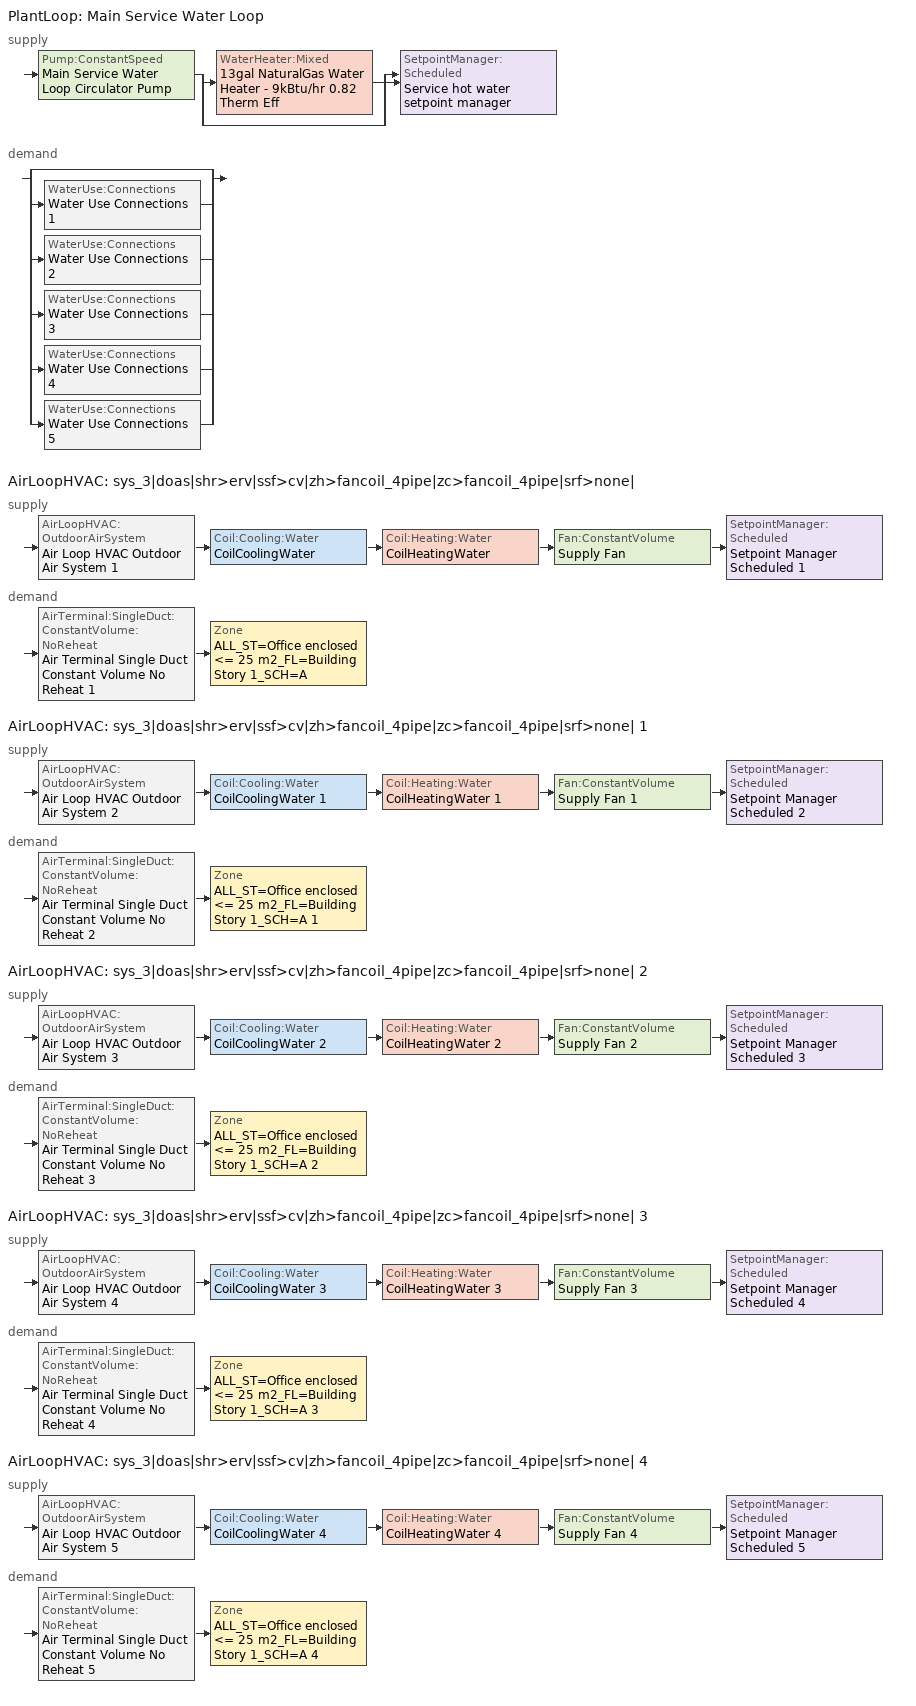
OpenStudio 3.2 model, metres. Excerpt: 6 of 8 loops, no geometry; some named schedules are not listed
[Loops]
PlantLoop 'Main Service Water Loop'
 supply: Pump:ConstantSpeed 'Main Service Water Loop Circulator Pump' > split
  | WaterHeater:Mixed '13gal NaturalGas Water Heater - 9kBtu/hr 0.82 Therm Eff'
  | bypass
  join > SetpointManager:Scheduled 'Service hot water setpoint manager'
 demand: split
  | bypass
  | WaterUse:Connections 'Water Use Connections 1'
  | WaterUse:Connections 'Water Use Connections 2'
  | WaterUse:Connections 'Water Use Connections 3'
  | WaterUse:Connections 'Water Use Connections 4'
  | WaterUse:Connections 'Water Use Connections 5'
AirLoopHVAC 'sys_3|doas|shr>erv|ssf>cv|zh>fancoil_4pipe|zc>fancoil_4pipe|srf>none|'
 supply: AirLoopHVAC:OutdoorAirSystem 'Air Loop HVAC Outdoor Air System 1' > Coil:Cooling:Water 'CoilCoolingWater' > Coil:Heating:Water 'CoilHeatingWater' > Fan:ConstantVolume 'Supply Fan' > SetpointManager:Scheduled 'Setpoint Manager Scheduled 1'
 demand: AirTerminal:SingleDuct:ConstantVolume:NoReheat 'Air Terminal Single Duct Constant Volume No Reheat 1' > Zone 'ALL_ST=Office enclosed <= 25 m2_FL=Building Story 1_SCH=A'
AirLoopHVAC 'sys_3|doas|shr>erv|ssf>cv|zh>fancoil_4pipe|zc>fancoil_4pipe|srf>none| 1'
 supply: AirLoopHVAC:OutdoorAirSystem 'Air Loop HVAC Outdoor Air System 2' > Coil:Cooling:Water 'CoilCoolingWater 1' > Coil:Heating:Water 'CoilHeatingWater 1' > Fan:ConstantVolume 'Supply Fan 1' > SetpointManager:Scheduled 'Setpoint Manager Scheduled 2'
 demand: AirTerminal:SingleDuct:ConstantVolume:NoReheat 'Air Terminal Single Duct Constant Volume No Reheat 2' > Zone 'ALL_ST=Office enclosed <= 25 m2_FL=Building Story 1_SCH=A 1'
AirLoopHVAC 'sys_3|doas|shr>erv|ssf>cv|zh>fancoil_4pipe|zc>fancoil_4pipe|srf>none| 2'
 supply: AirLoopHVAC:OutdoorAirSystem 'Air Loop HVAC Outdoor Air System 3' > Coil:Cooling:Water 'CoilCoolingWater 2' > Coil:Heating:Water 'CoilHeatingWater 2' > Fan:ConstantVolume 'Supply Fan 2' > SetpointManager:Scheduled 'Setpoint Manager Scheduled 3'
 demand: AirTerminal:SingleDuct:ConstantVolume:NoReheat 'Air Terminal Single Duct Constant Volume No Reheat 3' > Zone 'ALL_ST=Office enclosed <= 25 m2_FL=Building Story 1_SCH=A 2'
AirLoopHVAC 'sys_3|doas|shr>erv|ssf>cv|zh>fancoil_4pipe|zc>fancoil_4pipe|srf>none| 3'
 supply: AirLoopHVAC:OutdoorAirSystem 'Air Loop HVAC Outdoor Air System 4' > Coil:Cooling:Water 'CoilCoolingWater 3' > Coil:Heating:Water 'CoilHeatingWater 3' > Fan:ConstantVolume 'Supply Fan 3' > SetpointManager:Scheduled 'Setpoint Manager Scheduled 4'
 demand: AirTerminal:SingleDuct:ConstantVolume:NoReheat 'Air Terminal Single Duct Constant Volume No Reheat 4' > Zone 'ALL_ST=Office enclosed <= 25 m2_FL=Building Story 1_SCH=A 3'
AirLoopHVAC 'sys_3|doas|shr>erv|ssf>cv|zh>fancoil_4pipe|zc>fancoil_4pipe|srf>none| 4'
 supply: AirLoopHVAC:OutdoorAirSystem 'Air Loop HVAC Outdoor Air System 5' > Coil:Cooling:Water 'CoilCoolingWater 4' > Coil:Heating:Water 'CoilHeatingWater 4' > Fan:ConstantVolume 'Supply Fan 4' > SetpointManager:Scheduled 'Setpoint Manager Scheduled 5'
 demand: AirTerminal:SingleDuct:ConstantVolume:NoReheat 'Air Terminal Single Duct Constant Volume No Reheat 5' > Zone 'ALL_ST=Office enclosed <= 25 m2_FL=Building Story 1_SCH=A 4'
[Sizing:Zone] Zone Cooling Design Supply Air Temperature Input Method=SupplyAirTemperature; Zone Cooling Design Supply Air Temperature {C}=13; Zone Cooling Design Supply Air Temperature Difference {deltaC}=11.11; Zone Heating Design Supply Air Temperature Input Method=SupplyAirTemperature; Zone Heating Design Supply Air Temperature {C}=43; Zone Heating Design Supply Air Temperature Difference {deltaC}=11.11; Zone Cooling Design Supply Air Humidity Ratio {kg-H2O/kg-air}=0.0085; Zone Heating Design Supply Air Humidity Ratio {kg-H2O/kg-air}=0.008; Zone Heating Sizing Factor=1.3; Zone Cooling Sizing Factor=1.1; Cooling Design Air Flow Method=DesignDay; Heating Design Air Flow Method=DesignDay; Account for Dedicated Outdoor Air System=No; Dedicated Outdoor Air System Control Strategy=NeutralSupplyAir; Dedicated Outdoor Air Low Setpoint Temperature for Design {C}=autosize; Dedicated Outdoor Air High Setpoint Temperature for Design {C}=autosize
ALL_ST=Office enclosed <= 25 m2_FL=Building Story 1_SCH=A; ALL_ST=Office enclosed <= 25 m2_FL=Building Story 1_SCH=A 1; ALL_ST=Office enclosed <= 25 m2_FL=Building Story 1_SCH=A 2; ALL_ST=Office enclosed <= 25 m2_FL=Building Story 1_SCH=A 3; ALL_ST=Office enclosed <= 25 m2_FL=Building Story 1_SCH=A 4
[Zone equipment]
ALL_ST=Office enclosed <= 25 m2_FL=Building Story 1_SCH=A: Air Terminal Single Duct Constant Volume No Reheat 1, ZoneHVACFourPipeFanCoil
ALL_ST=Office enclosed <= 25 m2_FL=Building Story 1_SCH=A 1: Air Terminal Single Duct Constant Volume No Reheat 2, ZoneHVACFourPipeFanCoil 1
ALL_ST=Office enclosed <= 25 m2_FL=Building Story 1_SCH=A 2: Air Terminal Single Duct Constant Volume No Reheat 3, ZoneHVACFourPipeFanCoil 2
ALL_ST=Office enclosed <= 25 m2_FL=Building Story 1_SCH=A 3: Air Terminal Single Duct Constant Volume No Reheat 4, ZoneHVACFourPipeFanCoil 3
ALL_ST=Office enclosed <= 25 m2_FL=Building Story 1_SCH=A 4: Air Terminal Single Duct Constant Volume No Reheat 5, ZoneHVACFourPipeFanCoil 4
[PlantLoop]
Main Service Water Loop: Glycol Concentration=0; Maximum Loop Temperature {C}=60; Minimum Loop Temperature {C}=10; Plant Loop Volume {m3}=Autocalculate; Load Distribution Scheme=Optimal
[Sizing:Plant]
Main Service Water Loop: Loop Type=Heating; Design Loop Exit Temperature {C}=60; Loop Design Temperature Difference {deltaC}=5; Sizing Option=NonCoincident; Zone Timesteps in Averaging Window=1; Coincident Sizing Factor Mode=None
[SetpointManager:Scheduled] Control Variable=Temperature
Name | Schedule
Service hot water setpoint manager | Service Water Loop Temp - 140F
Setpoint Manager Scheduled 1 | Schedule Ruleset 18
Setpoint Manager Scheduled 2 | Schedule Ruleset 19
Setpoint Manager Scheduled 3 | Schedule Ruleset 20
Setpoint Manager Scheduled 4 | Schedule Ruleset 21
Setpoint Manager Scheduled 5 | Schedule Ruleset 22
[Pump:ConstantSpeed]
Main Service Water Loop Circulator Pump: Rated Flow Rate {m3/s}=autosize; Rated Pump Head {Pa}=410.142; Rated Power Consumption {W}=autosize; Motor Efficiency=0.7; Fraction of Motor Inefficiencies to Fluid Stream=0; Pump Control Type=Intermittent; Design Power Sizing Method=PowerPerFlowPerPressure; Design Electric Power per Unit Flow Rate {W/(m3/s)}=348701.1; Design Shaft Power per Unit Flow Rate per Unit Head {W-s/m3-Pa}=1.28205
[WaterHeater:Mixed]
13gal NaturalGas Water Heater - 9kBtu/hr 0.82 Therm Eff: Tank Volume {m3}=0.0483791; Setpoint Temperature Schedule=Service Water Loop Temp - 140F; Deadband Temperature Difference {deltaC}=2; Maximum Temperature Limit {C}=60; Heater Control Type=Cycle; Heater Maximum Capacity {W}=2527.81; Heater Fuel Type=NaturalGas; Heater Thermal Efficiency=0.82; Part Load Factor Curve=SWH-EFFFPLR-NECB2011; Off Cycle Parasitic Fuel Consumption Rate {W}=12.8625; Off Cycle Parasitic Fuel Type=NaturalGas; Off Cycle Parasitic Heat Fraction to Tank=0.8; On Cycle Parasitic Fuel Consumption Rate {W}=12.8625; On Cycle Parasitic Fuel Type=NaturalGas; On Cycle Parasitic Heat Fraction to Tank=0; Ambient Temperature Indicator=Schedule; Ambient Temperature Schedule=Water Heater Ambient Temp Schedule - 70.0f; Off Cycle Loss Coefficient to Ambient Temperature {W/K}=0.503439; On Cycle Loss Coefficient to Ambient Temperature {W/K}=0.503439; Use Side Effectiveness=1; Source Side Effectiveness=1; Use Side Design Flow Rate {m3/s}=autosize; Source Side Design Flow Rate {m3/s}=autosize; Indirect Water Heating Recovery Time {hr}=1.5; Source Side Flow Control Mode=IndirectHeatPrimarySetpoint
[WaterHeater:Sizing]
13gal NaturalGas Water Heater - 9kBtu/hr 0.82 Therm Eff: Design Mode=PeakDraw; Time Storage Can Meet Peak Draw {hr}=0.538503; Time for Tank Recovery {hr}=0; Nominal Tank Volume for Autosizing Plant Connections {m3}=1
[WaterUse:Connections] Drain Water Heat Exchanger Type=None; Drain Water Heat Exchanger Destination=Plant
Name | Water Use Equipment Name 1
Water Use Connections 1 | Core_zn Service Water Use 0.06gal/min
Water Use Connections 2 | Perimeter_zn_1 Service Water Use 0.04gal/min
Water Use Connections 3 | Perimeter_zn_2 Service Water Use 0.03gal/min
Water Use Connections 4 | Perimeter_zn_3 Service Water Use 0.04gal/min
Water Use Connections 5 | Perimeter_zn_4 Service Water Use 0.03gal/min
[WaterUse:Equipment:Definition]
Name | Peak Flow Rate {m3/s} | Target Temperature Schedule | Sensible Fraction Schedule | Latent Fraction Schedule
Core_zn Service Water Use Def 0.06gal/min | 3.57689e-06 | Schedule Ruleset 5 | Schedule Ruleset 3 | Schedule Ruleset 4
Perimeter_zn_1 Service Water Use Def 0.04gal/min | 2.71152e-06 | Schedule Ruleset 8 | Schedule Ruleset 6 | Schedule Ruleset 7
Perimeter_zn_2 Service Water Use Def 0.03gal/min | 1.60851e-06 | Schedule Ruleset 11 | Schedule Ruleset 9 | Schedule Ruleset 10
Perimeter_zn_3 Service Water Use Def 0.04gal/min | 2.71152e-06 | Schedule Ruleset 14 | Schedule Ruleset 12 | Schedule Ruleset 13
Perimeter_zn_4 Service Water Use Def 0.03gal/min | 1.60851e-06 | Schedule Ruleset 17 | Schedule Ruleset 15 | Schedule Ruleset 16
[WaterUse:Equipment] Flow Rate Fraction Schedule=NECB-A-Service Water Heating
Name | Water Use Equipment Definition | Space
Core_zn Service Water Use 0.06gal/min | Core_zn Service Water Use Def 0.06gal/min | Core_ZN
Perimeter_zn_1 Service Water Use 0.04gal/min | Perimeter_zn_1 Service Water Use Def 0.04gal/min | Perimeter_ZN_1
Perimeter_zn_2 Service Water Use 0.03gal/min | Perimeter_zn_2 Service Water Use Def 0.03gal/min | Perimeter_ZN_2
Perimeter_zn_3 Service Water Use 0.04gal/min | Perimeter_zn_3 Service Water Use Def 0.04gal/min | Perimeter_ZN_3
Perimeter_zn_4 Service Water Use 0.03gal/min | Perimeter_zn_4 Service Water Use Def 0.03gal/min | Perimeter_ZN_4
[AirLoopHVAC] Design Supply Air Flow Rate {m3/s}=autosize; Design Return Air Flow Fraction of Supply Air Flow=1
Name | Availability Schedule
sys_3|doas|shr>erv|ssf>cv|zh>fancoil_4pipe|zc>fancoil_4pipe|srf>none| | sys_3|doas|shr>none|ssf>cv|zh>fancoil_4pipe|zc>fancoil_4pipe|srf>none| Occ Sch
sys_3|doas|shr>erv|ssf>cv|zh>fancoil_4pipe|zc>fancoil_4pipe|srf>none| 1 | sys_3|doas|shr>none|ssf>cv|zh>fancoil_4pipe|zc>fancoil_4pipe|srf>none| 1 Occ Sch
sys_3|doas|shr>erv|ssf>cv|zh>fancoil_4pipe|zc>fancoil_4pipe|srf>none| 2 | sys_3|doas|shr>none|ssf>cv|zh>fancoil_4pipe|zc>fancoil_4pipe|srf>none| 2 Occ Sch
sys_3|doas|shr>erv|ssf>cv|zh>fancoil_4pipe|zc>fancoil_4pipe|srf>none| 3 | sys_3|doas|shr>none|ssf>cv|zh>fancoil_4pipe|zc>fancoil_4pipe|srf>none| 3 Occ Sch
sys_3|doas|shr>erv|ssf>cv|zh>fancoil_4pipe|zc>fancoil_4pipe|srf>none| 4 | sys_3|doas|shr>none|ssf>cv|zh>fancoil_4pipe|zc>fancoil_4pipe|srf>none| 4 Occ Sch
[Sizing:System] Type of Load to Size On=VentilationRequirement; Design Outdoor Air Flow Rate {m3/s}=Autosize; Central Heating Maximum System Air Flow Ratio=1; Preheat Design Temperature {C}=7; Preheat Design Humidity Ratio {kg-H2O/kg-Air}=0.008; Precool Design Temperature {C}=13; Precool Design Humidity Ratio {kg-H2O/kg-Air}=0.008; Central Cooling Design Supply Air Temperature {C}=19.9; Central Heating Design Supply Air Temperature {C}=20; Sizing Option=NonCoincident; 100% Outdoor Air in Cooling=Yes; 100% Outdoor Air in Heating=Yes; Central Cooling Design Supply Air Humidity Ratio {kg-H2O/kg-Air}=0.0085; Central Heating Design Supply Air Humidity Ratio {kg-H2O/kg-Air}=0.008; Cooling Design Air Flow Method=DesignDay; Cooling Design Air Flow Rate {m3/s}=0; Heating Design Air Flow Method=DesignDay; Heating Design Air Flow Rate {m3/s}=0; System Outdoor Air Method=ZoneSum; Zone Maximum Outdoor Air Fraction=1; Cooling Supply Air Flow Rate Per Floor Area {m3/s-m2}=0.00996765; Cooling Fraction of Autosized Cooling Supply Air Flow Rate=1; Cooling Supply Air Flow Rate Per Unit Cooling Capacity {m3/s-W}=3.94755e-05; Heating Supply Air Flow Rate Per Floor Area {m3/s-m2}=0.00996765; Heating Fraction of Autosized Heating Supply Air Flow Rate=1; Heating Fraction of Autosized Cooling Supply Air Flow Rate=1; Heating Supply Air Flow Rate Per Unit Heating Capacity {m3/s-W}=3.15882e-05; Cooling Design Capacity Method=CoolingDesignCapacity; Cooling Design Capacity {W}=autosize; Cooling Design Capacity Per Floor Area {W/m2}=234.7; Fraction of Autosized Cooling Design Capacity=1; Heating Design Capacity Method=HeatingDesignCapacity; Heating Design Capacity {W}=autosize; Heating Design Capacity Per Floor Area {W/m2}=157; Fraction of Autosized Heating Design Capacity=1; Central Cooling Capacity Control Method=OnOff
sys_3|doas|shr>erv|ssf>cv|zh>fancoil_4pipe|zc>fancoil_4pipe|srf>none|; sys_3|doas|shr>erv|ssf>cv|zh>fancoil_4pipe|zc>fancoil_4pipe|srf>none| 1; sys_3|doas|shr>erv|ssf>cv|zh>fancoil_4pipe|zc>fancoil_4pipe|srf>none| 2; sys_3|doas|shr>erv|ssf>cv|zh>fancoil_4pipe|zc>fancoil_4pipe|srf>none| 3; sys_3|doas|shr>erv|ssf>cv|zh>fancoil_4pipe|zc>fancoil_4pipe|srf>none| 4
[Fan:ConstantVolume] Availability Schedule=Always On Discrete; Fan Total Efficiency=0.39975; Pressure Rise {Pa}=640; Maximum Flow Rate {m3/s}=AutoSize; Motor Efficiency=0.615
Supply Fan; Supply Fan 1; Supply Fan 2; Supply Fan 3; Supply Fan 4
[Coil:Heating:Water] Availability Schedule=Always On Discrete
CoilHeatingWater; CoilHeatingWater 1; CoilHeatingWater 2; CoilHeatingWater 3; CoilHeatingWater 4
[Coil:Cooling:Water] Availability Schedule=Always On Discrete
CoilCoolingWater; CoilCoolingWater 1; CoilCoolingWater 2; CoilCoolingWater 3; CoilCoolingWater 4
[Controller:OutdoorAir] Minimum Outdoor Air Flow Rate {m3/s}=autosize; Maximum Outdoor Air Flow Rate {m3/s}=Autosize; Economizer Control Type=NoEconomizer; Economizer Control Action Type=ModulateFlow; Economizer Maximum Limit Dry-Bulb Temperature {C}=28; Economizer Maximum Limit Enthalpy {J/kg}=64000; Economizer Minimum Limit Dry-Bulb Temperature {C}=-100; Lockout Type=NoLockout; Minimum Limit Type=FixedMinimum; High Humidity Control=No; Heat Recovery Bypass Control Type=BypassWhenWithinEconomizerLimits
Name | Minimum Outdoor Air Schedule | Controller Mechanical Ventilation
Controller Outdoor Air 1 | sys_3|doas|shr>none|ssf>cv|zh>fancoil_4pipe|zc>fancoil_4pipe|srf>none| Occ Sch | Controller Mechanical Ventilation 1
Controller Outdoor Air 2 | sys_3|doas|shr>none|ssf>cv|zh>fancoil_4pipe|zc>fancoil_4pipe|srf>none| 1 Occ Sch | Controller Mechanical Ventilation 2
Controller Outdoor Air 3 | sys_3|doas|shr>none|ssf>cv|zh>fancoil_4pipe|zc>fancoil_4pipe|srf>none| 2 Occ Sch | Controller Mechanical Ventilation 3
Controller Outdoor Air 4 | sys_3|doas|shr>none|ssf>cv|zh>fancoil_4pipe|zc>fancoil_4pipe|srf>none| 3 Occ Sch | Controller Mechanical Ventilation 4
Controller Outdoor Air 5 | sys_3|doas|shr>none|ssf>cv|zh>fancoil_4pipe|zc>fancoil_4pipe|srf>none| 4 Occ Sch | Controller Mechanical Ventilation 5
[Controller:MechanicalVentilation] Availability Schedule=Always On Discrete
Controller Mechanical Ventilation 1; Controller Mechanical Ventilation 2; Controller Mechanical Ventilation 3; Controller Mechanical Ventilation 4; Controller Mechanical Ventilation 5
[AirLoopHVAC:OutdoorAirSystem]
Name | Controller
Air Loop HVAC Outdoor Air System 1 | Controller Outdoor Air 1
Air Loop HVAC Outdoor Air System 2 | Controller Outdoor Air 2
Air Loop HVAC Outdoor Air System 3 | Controller Outdoor Air 3
Air Loop HVAC Outdoor Air System 4 | Controller Outdoor Air 4
Air Loop HVAC Outdoor Air System 5 | Controller Outdoor Air 5
[AirTerminal:SingleDuct:ConstantVolume:NoReheat] Availability Schedule=Always On Discrete; Maximum Air Flow Rate {m3/s}=AutoSize
Air Terminal Single Duct Constant Volume No Reheat 1; Air Terminal Single Duct Constant Volume No Reheat 2; Air Terminal Single Duct Constant Volume No Reheat 3; Air Terminal Single Duct Constant Volume No Reheat 4; Air Terminal Single Duct Constant Volume No Reheat 5
[Controller:WaterCoil] Minimum Actuated Flow {m3/s}=0
Name | Water Coil | Action | Controller Convergence Tolerance {deltaC}
Controller Water Coil 1 | CoilHeatingWater 4 | Normal | 0.0001
Controller Water Coil 2 | CoilHeatingWater 1 | Normal | 0.0001
Controller Water Coil 3 | CoilHeatingWater | Normal | 0.0001
Controller Water Coil 4 | CoilHeatingWater 3 | Normal | 0.0001
Controller Water Coil 5 | CoilHeatingWater 2 | Normal | 0.0001
Controller Water Coil 6 | CoilCoolingWater 4 | Reverse
Controller Water Coil 7 | CoilCoolingWater 3 | Reverse
Controller Water Coil 8 | CoilCoolingWater 2 | Reverse
Controller Water Coil 9 | CoilCoolingWater | Reverse
Controller Water Coil 10 | CoilCoolingWater 1 | Reverse
[Schedule:Constant]
Always On Discrete: Value=1
[Schedule:Ruleset]
Name | Default Day Schedule | Summer Design Day Schedule | Winter Design Day Schedule
Service Water Loop Temp - 140F | Service Water Loop Temp - 140F Default
Water Heater Ambient Temp Schedule - 70.0f | Water Heater Ambient Temp Schedule - 70.0f Default
Schedule Ruleset 3 | Schedule Day 5
Schedule Ruleset 4 | Schedule Day 6
Schedule Ruleset 5 | Schedule Day 7
NECB-A-Service Water Heating | NECB-A-Service Water Heating Default
Schedule Ruleset 6 | Schedule Day 8
Schedule Ruleset 7 | Schedule Day 9
Schedule Ruleset 8 | Schedule Day 10
Schedule Ruleset 9 | Schedule Day 11
Schedule Ruleset 10 | Schedule Day 12
Schedule Ruleset 11 | Schedule Day 13
Schedule Ruleset 12 | Schedule Day 14
Schedule Ruleset 13 | Schedule Day 15
Schedule Ruleset 14 | Schedule Day 16
Schedule Ruleset 15 | Schedule Day 17
Schedule Ruleset 16 | Schedule Day 18
Schedule Ruleset 17 | Schedule Day 19
Schedule Ruleset 18 | Schedule Day 20
Schedule Ruleset 19 | Schedule Day 21
Schedule Ruleset 20 | Schedule Day 22
Schedule Ruleset 21 | Schedule Day 23
Schedule Ruleset 22 | Schedule Day 24
sys_3|doas|shr>none|ssf>cv|zh>fancoil_4pipe|zc>fancoil_4pipe|srf>none| Occ Sch | sys_3|doas|shr>none|ssf>cv|zh>fancoil_4pipe|zc>fancoil_4pipe|srf>none| Occ Sch Default | sys_3|doas|shr>none|ssf>cv|zh>fancoil_4pipe|zc>fancoil_4pipe|srf>none| Occ Sch Summer Design Day | sys_3|doas|shr>none|ssf>cv|zh>fancoil_4pipe|zc>fancoil_4pipe|srf>none| Occ Sch Winter Design Day
sys_3|doas|shr>none|ssf>cv|zh>fancoil_4pipe|zc>fancoil_4pipe|srf>none| 1 Occ Sch | sys_3|doas|shr>none|ssf>cv|zh>fancoil_4pipe|zc>fancoil_4pipe|srf>none| 1 Occ Sch Default | sys_3|doas|shr>none|ssf>cv|zh>fancoil_4pipe|zc>fancoil_4pipe|srf>none| 1 Occ Sch Summer Design Day | sys_3|doas|shr>none|ssf>cv|zh>fancoil_4pipe|zc>fancoil_4pipe|srf>none| 1 Occ Sch Winter Design Day
sys_3|doas|shr>none|ssf>cv|zh>fancoil_4pipe|zc>fancoil_4pipe|srf>none| 2 Occ Sch | sys_3|doas|shr>none|ssf>cv|zh>fancoil_4pipe|zc>fancoil_4pipe|srf>none| 2 Occ Sch Default | sys_3|doas|shr>none|ssf>cv|zh>fancoil_4pipe|zc>fancoil_4pipe|srf>none| 2 Occ Sch Summer Design Day | sys_3|doas|shr>none|ssf>cv|zh>fancoil_4pipe|zc>fancoil_4pipe|srf>none| 2 Occ Sch Winter Design Day
sys_3|doas|shr>none|ssf>cv|zh>fancoil_4pipe|zc>fancoil_4pipe|srf>none| 3 Occ Sch | sys_3|doas|shr>none|ssf>cv|zh>fancoil_4pipe|zc>fancoil_4pipe|srf>none| 3 Occ Sch Default | sys_3|doas|shr>none|ssf>cv|zh>fancoil_4pipe|zc>fancoil_4pipe|srf>none| 3 Occ Sch Summer Design Day | sys_3|doas|shr>none|ssf>cv|zh>fancoil_4pipe|zc>fancoil_4pipe|srf>none| 3 Occ Sch Winter Design Day
sys_3|doas|shr>none|ssf>cv|zh>fancoil_4pipe|zc>fancoil_4pipe|srf>none| 4 Occ Sch | sys_3|doas|shr>none|ssf>cv|zh>fancoil_4pipe|zc>fancoil_4pipe|srf>none| 4 Occ Sch Default | sys_3|doas|shr>none|ssf>cv|zh>fancoil_4pipe|zc>fancoil_4pipe|srf>none| 4 Occ Sch Summer Design Day | sys_3|doas|shr>none|ssf>cv|zh>fancoil_4pipe|zc>fancoil_4pipe|srf>none| 4 Occ Sch Winter Design Day
[Schedule:Day]
Service Water Loop Temp - 140F Default: 24, 0, 60
Water Heater Ambient Temp Schedule - 70.0f Default: 24, 0, 21.1111
NECB-A-Service Water Heating Default: 7, 0, 0.05, 8, 0, 0.1, 10, 0, 0.5, 16, 0, 0.9, 17, 0, 0.7, 18, 0, 0.5, 19, 0, 0.3, 22, 0, 0.2, 24, 0, 0.05
Schedule Day 20; Schedule Day 21; Schedule Day 22; Schedule Day 23; Schedule Day 24: 24, 0, 20
sys_3|doas|shr>none|ssf>cv|zh>fancoil_4pipe|zc>fancoil_4pipe|srf>none| Occ Sch Default; sys_3|doas|shr>none|ssf>cv|zh>fancoil_4pipe|zc>fancoil_4pipe|srf>none| 1 Occ Sch Default: 8, 0, 0, 19, 0, 1, 24, 0, 0
sys_3|doas|shr>none|ssf>cv|zh>fancoil_4pipe|zc>fancoil_4pipe|srf>none| Occ Sch Winter Design Day; sys_3|doas|shr>none|ssf>cv|zh>fancoil_4pipe|zc>fancoil_4pipe|srf>none| Occ Sch Summer Design Day; sys_3|doas|shr>none|ssf>cv|zh>fancoil_4pipe|zc>fancoil_4pipe|srf>none| 1 Occ Sch Winter Design Day; sys_3|doas|shr>none|ssf>cv|zh>fancoil_4pipe|zc>fancoil_4pipe|srf>none| 1 Occ Sch Summer Design Day: 24, 0, 1
[Schedule:Rule] Date Specification Type=DateRange; Start Month=1; Start Day=1; End Month=12; End Day=31
Name | Schedule Ruleset | Rule Order | Day Schedule | Apply Monday | Apply Tuesday | Apply Wednesday | Apply Thursday | Apply Friday | Apply Saturday | Apply Sunday
Schedule Rule 17 | NECB-A-Service Water Heating | 2 | NECB-A-Service Water Heating Default|Wkdy Day | Yes | Yes | Yes | Yes | Yes
Schedule Rule 18 | NECB-A-Service Water Heating | 1 | NECB-A-Service Water Heating Sat Day |  |  |  |  |  | Yes
Schedule Rule 19 | NECB-A-Service Water Heating | 0 | NECB-A-Service Water Heating Sun|Hol Day |  |  |  |  |  |  | Yes
sys_3|doas|shr>none|ssf>cv|zh>fancoil_4pipe|zc>fancoil_4pipe|srf>none| Occ Sch Sunday Rule | sys_3|doas|shr>none|ssf>cv|zh>fancoil_4pipe|zc>fancoil_4pipe|srf>none| Occ Sch | 0 | sys_3|doas|shr>none|ssf>cv|zh>fancoil_4pipe|zc>fancoil_4pipe|srf>none| Occ Sch Sunday |  |  |  |  |  | Yes | Yes
[Curve:Cubic]
SWH-EFFFPLR-NECB2011: Coefficient1 Constant=0.7576; Coefficient2 x=1.0071; Coefficient3 x**2=-1.4443; Coefficient4 x**3=0.6844; Minimum Value of x=0; Maximum Value of x=1
